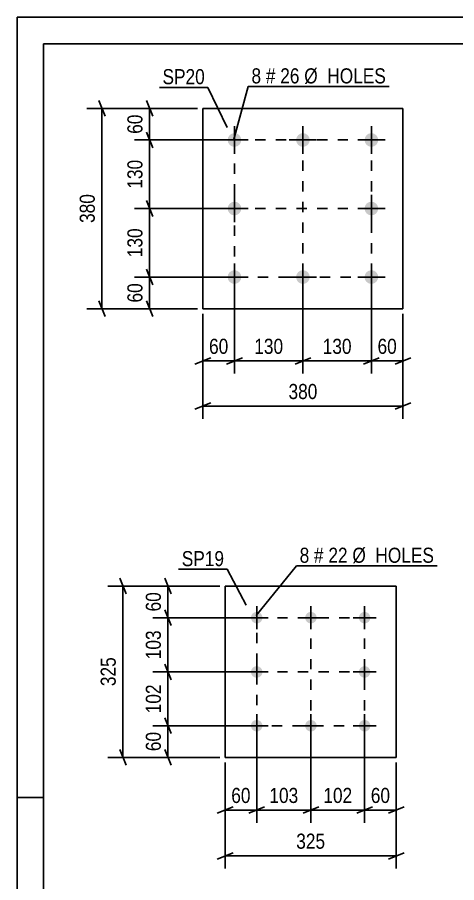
# Model space of a CAD drawing. Header units: millimetres. Extents: x 0 to 420, y 0 to 297.
# Drawn here: x 0 to 83.5, y 132.8 to 297 of the extents above; entities that cross this region are included whole.
import ezdxf

# ---------------------------------------------------------------- set-up
doc = ezdxf.new("R2010")
doc.units = ezdxf.units.MM
doc.linetypes.add('DXK_LINE_DOT2', pattern=[3.9198, 1.9599, -1.9599])
doc.styles.add('Arial Narrow', font='ARIALN.TTF', dxfattribs={"height": 0.2})

# ---------------------------------------------------------------- blocks, each defined once
blk = doc.blocks.new('Unknown-203761657-1117')
at = {"color": 5, "linetype": 'Continuous'}
for p, q in [((420, 297), (0, 297)), ((0, 297), (0, 0)), ((0, 292), (0, 297)), ((415, 292), (5, 292)), ((5, 292), (5, 5)), ((5, 149), (0, 149))]:
    blk.add_line(p, q, dxfattribs=at)
blk = doc.blocks.new('Part-203761657-7223 - 7217')
at = {"color": 2, "linetype": 'Continuous'}
for p, q in [((35.25, 241.73), (35.25, 279.73)), ((35.25, 279.73), (73.25, 279.73)), ((73.25, 279.73), (73.25, 241.73)), ((73.25, 241.73), (35.25, 241.73))]:
    blk.add_line(p, q, dxfattribs=at)
blk = doc.blocks.new('Bolt-203761657-7256 - 7217')
at = {"linetype": 'Continuous'}
for points in [[(41.25, 275.03, -1), (41.25, 272.43, -1)], [(54.25, 275.03, -1), (54.25, 272.43, -1)], [(67.25, 275.03, -1), (67.25, 272.43, -1)], [(41.25, 262.03, -1), (41.25, 259.43, -1)], [(67.25, 262.03, -1), (67.25, 259.43, -1)], [(41.25, 249.03, -1), (41.25, 246.43, -1)], [(54.25, 249.03, -1), (54.25, 246.43, -1)], [(67.25, 249.03, -1), (67.25, 246.43, -1)]]:
    blk.add_hatch(color=1, dxfattribs=at).paths.add_polyline_path(points)
at = {"color": 1, "linetype": 'Continuous'}
for p, q in [((41.25, 276.33), (41.25, 271.13)), ((54.25, 276.33), (54.25, 271.13)), ((67.25, 276.33), (67.25, 271.13)), ((38.65, 273.73), (43.85, 273.73)), ((51.65, 273.73), (56.85, 273.73)), ((64.65, 273.73), (69.85, 273.73)), ((41.25, 263.33), (41.25, 258.13)), ((67.25, 263.33), (67.25, 258.13)), ((38.65, 260.73), (43.85, 260.73)), ((64.65, 260.73), (69.85, 260.73)), ((41.25, 250.33), (41.25, 245.13)), ((54.25, 250.33), (54.25, 245.13)), ((67.25, 250.33), (67.25, 245.13)), ((38.65, 247.73), (43.85, 247.73)), ((51.65, 247.73), (56.85, 247.73)), ((64.65, 247.73), (69.85, 247.73))]:
    blk.add_line(p, q, dxfattribs=at)
blk = doc.blocks.new('Bolt-203761657-6938 - 6899')
at = {"linetype": 'Continuous'}
for points in [[(45.47, 184.22, -1), (45.47, 182.02, -1)], [(55.77, 184.22, -1), (55.77, 182.02, -1)], [(65.97, 184.22, -1), (65.97, 182.02, -1)], [(45.47, 173.92, -1), (45.47, 171.72, -1)], [(65.97, 173.92, -1), (65.97, 171.72, -1)], [(45.47, 163.72, -1), (45.47, 161.52, -1)], [(55.77, 163.72, -1), (55.77, 161.52, -1)], [(65.97, 163.72, -1), (65.97, 161.52, -1)]]:
    blk.add_hatch(color=1, dxfattribs=at).paths.add_polyline_path(points)
at = {"color": 1, "linetype": 'Continuous'}
for p, q in [((45.47, 185.32), (45.47, 180.92)), ((55.77, 185.32), (55.77, 180.92)), ((65.97, 185.32), (65.97, 180.92)), ((43.27, 183.12), (47.67, 183.12)), ((53.57, 183.12), (57.97, 183.12)), ((63.77, 183.12), (68.17, 183.12)), ((45.47, 175.02), (45.47, 170.62)), ((65.97, 175.02), (65.97, 170.62)), ((43.27, 172.82), (47.67, 172.82)), ((63.77, 172.82), (68.17, 172.82)), ((45.47, 164.82), (45.47, 160.42)), ((55.77, 164.82), (55.77, 160.42)), ((65.97, 164.82), (65.97, 160.42)), ((43.27, 162.62), (47.67, 162.62)), ((53.57, 162.62), (57.97, 162.62)), ((63.77, 162.62), (68.17, 162.62))]:
    blk.add_line(p, q, dxfattribs=at)
blk = doc.blocks.new('Part-203761657-6905 - 6899')
at = {"color": 2, "linetype": 'Continuous'}
for p, q in [((39.47, 189.12), (39.47, 156.62)), ((39.47, 189.12), (71.97, 189.12)), ((71.97, 189.12), (71.97, 156.62)), ((39.47, 156.62), (71.97, 156.62))]:
    blk.add_line(p, q, dxfattribs=at)
blk = doc.blocks.new('Rectangle-203761657-7343 - 7217')
at = {"color": 1, "linetype": 'DXK_LINE_DOT2'}
blk.add_lwpolyline([(41.25, 273.73), (67.25, 273.73), (67.25, 247.73), (41.25, 247.73), (41.25, 273.73)], close=True, dxfattribs=at)
blk = doc.blocks.new('Rectangle-203761657-7024 - 6899')
at = {"color": 1, "linetype": 'DXK_LINE_DOT2'}
blk.add_lwpolyline([(45.47, 183.12), (65.97, 183.12), (65.97, 162.62), (45.47, 162.62), (45.47, 183.12)], close=True, dxfattribs=at)
blk = doc.blocks.new('Line-203761657-7336 - 7217')
at = {"color": 1, "linetype": 'DXK_LINE_DOT2'}
blk.add_line((54.25, 273.73), (54.25, 247.73), dxfattribs=at)
blk = doc.blocks.new('Line-203761657-7017 - 6899')
at = {"color": 1, "linetype": 'DXK_LINE_DOT2'}
blk.add_line((55.72, 183.12), (55.72, 162.62), dxfattribs=at)
blk = doc.blocks.new('Line-203761657-7329 - 7217')
at = {"color": 1, "linetype": 'DXK_LINE_DOT2'}
blk.add_line((41.25, 260.73), (67.25, 260.73), dxfattribs=at)
blk = doc.blocks.new('Line-203761657-7011 - 6899')
at = {"color": 1, "linetype": 'DXK_LINE_DOT2'}
blk.add_line((45.47, 172.87), (68.16, 172.87), dxfattribs=at)
blk = doc.blocks.new('StraightDimension-203761657-7283 - 7217')
at = {"color": 7, "linetype": 'Continuous'}
for p, q in [((67.25, 246.73), (67.25, 229.41)), ((73.25, 240.73), (73.25, 229.41)), ((65.75, 231.21), (68.75, 232.41)), ((67.25, 231.81), (73.25, 231.81)), ((74.75, 232.41), (71.75, 231.21))]:
    blk.add_line(p, q, dxfattribs=at)
at = {"color": 0}
blk.add_wipeout([(72.68, 232.56), (72.68, 236.76), (67.82, 236.76), (67.82, 232.56)], dxfattribs=at)
at = {"color": 3, "style": 'Arial Narrow'}
blk.add_text('60', height=2.863, dxfattribs=at).set_placement((68.42, 233.16))
blk = doc.blocks.new('StraightDimension-203761657-7258 - 7217')
at = {"color": 7, "linetype": 'Continuous'}
for p, q in [((35.25, 240.73), (35.25, 220.84)), ((73.25, 240.73), (73.25, 220.84)), ((36.75, 223.84), (33.75, 222.64)), ((71.75, 222.64), (74.75, 223.84)), ((35.25, 223.24), (73.25, 223.24))]:
    blk.add_line(p, q, dxfattribs=at)
at = {"color": 0}
blk.add_wipeout([(57.59, 223.99), (57.59, 228.19), (50.91, 228.19), (50.91, 223.99)], dxfattribs=at)
at = {"color": 3, "style": 'Arial Narrow'}
blk.add_text('380', height=2.863, dxfattribs=at).set_placement((51.51, 224.59))
blk = doc.blocks.new('StraightDimension-203761657-7269 - 7217')
at = {"color": 7, "linetype": 'Continuous'}
for p, q in [((41.25, 246.73), (41.25, 229.41)), ((54.25, 246.73), (54.25, 229.41)), ((42.75, 232.41), (39.75, 231.21)), ((41.25, 231.81), (54.25, 231.81)), ((52.75, 231.21), (55.75, 232.41))]:
    blk.add_line(p, q, dxfattribs=at)
at = {"color": 0}
blk.add_wipeout([(51.09, 232.56), (51.09, 236.76), (44.41, 236.76), (44.41, 232.56)], dxfattribs=at)
at = {"color": 3, "style": 'Arial Narrow'}
blk.add_text('130', height=2.863, dxfattribs=at).set_placement((45.01, 233.16))
blk = doc.blocks.new('StraightDimension-203761657-7271 - 7217')
at = {"color": 7, "linetype": 'Continuous'}
for p, q in [((54.25, 246.73), (54.25, 229.41)), ((67.25, 246.73), (67.25, 229.41)), ((55.75, 232.41), (52.75, 231.21)), ((54.25, 231.81), (67.25, 231.81)), ((65.75, 231.21), (68.75, 232.41))]:
    blk.add_line(p, q, dxfattribs=at)
at = {"color": 0}
blk.add_wipeout([(64.09, 232.56), (64.09, 236.76), (57.41, 236.76), (57.41, 232.56)], dxfattribs=at)
at = {"color": 3, "style": 'Arial Narrow'}
blk.add_text('130', height=2.863, dxfattribs=at).set_placement((58.01, 233.16))
blk = doc.blocks.new('StraightDimension-203761657-7273 - 7217')
at = {"color": 7, "linetype": 'Continuous'}
for p, q in [((41.25, 246.73), (41.25, 229.41)), ((35.25, 240.73), (35.25, 229.41)), ((33.75, 231.21), (36.75, 232.41)), ((35.25, 231.81), (41.25, 231.81)), ((42.75, 232.41), (39.75, 231.21))]:
    blk.add_line(p, q, dxfattribs=at)
at = {"color": 0}
blk.add_wipeout([(40.68, 232.56), (40.68, 236.76), (35.82, 236.76), (35.82, 232.56)], dxfattribs=at)
at = {"color": 3, "style": 'Arial Narrow'}
blk.add_text('60', height=2.863, dxfattribs=at).set_placement((36.42, 233.16))
blk = doc.blocks.new('StraightDimension-203761657-7294 - 7217')
at = {"color": 7, "linetype": 'Continuous'}
for p, q in [((16.67, 278.23), (15.47, 281.23)), ((34.25, 279.73), (13.22, 279.73)), ((16.07, 241.73), (16.07, 279.73)), ((15.47, 243.23), (16.67, 240.23)), ((34.25, 241.73), (13.22, 241.73))]:
    blk.add_line(p, q, dxfattribs=at)
at = {"color": 0}
blk.add_wipeout([(15.32, 264.07), (11.12, 264.07), (11.12, 257.39), (15.32, 257.39)], dxfattribs=at)
at = {"color": 3, "style": 'Arial Narrow'}
blk.add_text('380', height=2.863, rotation=90.0002, dxfattribs=at).set_placement((14.72, 257.99))
blk = doc.blocks.new('StraightDimension-203761657-7305 - 7217')
at = {"color": 7, "linetype": 'Continuous'}
for p, q in [((25.72, 259.23), (24.52, 262.23)), ((40.25, 260.73), (22.27, 260.73)), ((25.12, 247.73), (25.12, 260.73)), ((24.52, 249.23), (25.72, 246.23)), ((40.25, 247.73), (22.27, 247.73))]:
    blk.add_line(p, q, dxfattribs=at)
at = {"color": 0}
blk.add_wipeout([(24.37, 257.57), (20.17, 257.57), (20.17, 250.89), (24.37, 250.89)], dxfattribs=at)
at = {"color": 3, "style": 'Arial Narrow'}
blk.add_text('130', height=2.863, rotation=90.0002, dxfattribs=at).set_placement((23.77, 251.49))
blk = doc.blocks.new('StraightDimension-203761657-7307 - 7217')
at = {"color": 7, "linetype": 'Continuous'}
for p, q in [((25.72, 272.23), (24.52, 275.23)), ((40.25, 273.73), (22.27, 273.73)), ((25.12, 260.73), (25.12, 273.73)), ((24.52, 262.23), (25.72, 259.23)), ((40.25, 260.73), (22.27, 260.73))]:
    blk.add_line(p, q, dxfattribs=at)
at = {"color": 0}
blk.add_wipeout([(24.37, 270.57), (20.17, 270.57), (20.17, 263.89), (24.37, 263.89)], dxfattribs=at)
at = {"color": 3, "style": 'Arial Narrow'}
blk.add_text('130', height=2.863, rotation=90.0002, dxfattribs=at).set_placement((23.77, 264.49))
blk = doc.blocks.new('StraightDimension-203761657-7309 - 7217')
at = {"color": 7, "linetype": 'Continuous'}
for p, q in [((24.52, 281.23), (25.72, 278.23)), ((34.25, 279.73), (22.27, 279.73)), ((25.12, 273.73), (25.12, 279.73)), ((25.72, 272.23), (24.52, 275.23)), ((40.25, 273.73), (22.27, 273.73))]:
    blk.add_line(p, q, dxfattribs=at)
at = {"color": 0}
blk.add_wipeout([(24.37, 279.16), (20.17, 279.16), (20.17, 274.3), (24.37, 274.3)], dxfattribs=at)
at = {"color": 3, "style": 'Arial Narrow'}
blk.add_text('60', height=2.863, rotation=90.0002, dxfattribs=at).set_placement((23.77, 274.9))
blk = doc.blocks.new('StraightDimension-203761657-7319 - 7217')
at = {"color": 7, "linetype": 'Continuous'}
for p, q in [((24.52, 249.23), (25.72, 246.23)), ((40.25, 247.73), (22.27, 247.73)), ((25.12, 241.73), (25.12, 247.73)), ((25.72, 240.23), (24.52, 243.23)), ((34.25, 241.73), (22.27, 241.73))]:
    blk.add_line(p, q, dxfattribs=at)
at = {"color": 0}
blk.add_wipeout([(24.37, 247.16), (20.17, 247.16), (20.17, 242.3), (24.37, 242.3)], dxfattribs=at)
at = {"color": 3, "style": 'Arial Narrow'}
blk.add_text('60', height=2.863, rotation=90.0002, dxfattribs=at).set_placement((23.77, 242.9))
blk = doc.blocks.new('StraightDimension-203761657-6940 - 6899')
at = {"color": 7, "linetype": 'Continuous'}
for p, q in [((39.47, 155.62), (39.47, 135.54)), ((71.97, 155.62), (71.97, 135.54)), ((40.97, 138.54), (37.97, 137.34)), ((39.47, 137.94), (71.97, 137.94)), ((70.47, 137.34), (73.47, 138.54))]:
    blk.add_line(p, q, dxfattribs=at)
at = {"color": 0}
blk.add_wipeout([(59.06, 138.69), (59.06, 142.89), (52.38, 142.89), (52.38, 138.69)], dxfattribs=at)
at = {"color": 3, "style": 'Arial Narrow'}
blk.add_text('325', height=2.863, dxfattribs=at).set_placement((52.98, 139.29))
blk = doc.blocks.new('StraightDimension-203761657-6951 - 6899')
at = {"color": 7, "linetype": 'Continuous'}
for p, q in [((45.47, 161.62), (45.47, 144.22)), ((39.47, 155.62), (39.47, 144.22)), ((37.97, 146.02), (40.97, 147.22)), ((39.47, 146.62), (45.47, 146.62)), ((46.97, 147.22), (43.97, 146.02))]:
    blk.add_line(p, q, dxfattribs=at)
at = {"color": 0}
blk.add_wipeout([(44.9, 147.37), (44.9, 151.57), (40.04, 151.57), (40.04, 147.37)], dxfattribs=at)
at = {"color": 3, "style": 'Arial Narrow'}
blk.add_text('60', height=2.863, dxfattribs=at).set_placement((40.64, 147.97))
blk = doc.blocks.new('StraightDimension-203761657-6961 - 6899')
at = {"color": 7, "linetype": 'Continuous'}
for p, q in [((65.97, 161.62), (65.97, 144.22)), ((71.97, 155.62), (71.97, 144.22)), ((64.47, 146.02), (67.47, 147.22)), ((65.97, 146.62), (71.97, 146.62)), ((73.47, 147.22), (70.47, 146.02))]:
    blk.add_line(p, q, dxfattribs=at)
at = {"color": 0}
blk.add_wipeout([(71.4, 147.37), (71.4, 151.57), (66.54, 151.57), (66.54, 147.37)], dxfattribs=at)
at = {"color": 3, "style": 'Arial Narrow'}
blk.add_text('60', height=2.863, dxfattribs=at).set_placement((67.14, 147.97))
blk = doc.blocks.new('StraightDimension-203761657-6971 - 6899')
at = {"color": 7, "linetype": 'Continuous'}
for p, q in [((55.77, 161.62), (55.77, 144.22)), ((65.97, 161.62), (65.97, 144.22)), ((54.27, 146.02), (57.27, 147.22)), ((55.77, 146.62), (65.97, 146.62)), ((67.47, 147.22), (64.47, 146.02))]:
    blk.add_line(p, q, dxfattribs=at)
at = {"color": 0}
blk.add_wipeout([(64.21, 147.37), (64.21, 151.57), (57.53, 151.57), (57.53, 147.37)], dxfattribs=at)
at = {"color": 3, "style": 'Arial Narrow'}
blk.add_text('102', height=2.863, dxfattribs=at).set_placement((58.13, 147.97))
blk = doc.blocks.new('StraightDimension-203761657-6973 - 6899')
at = {"color": 7, "linetype": 'Continuous'}
for p, q in [((45.47, 161.62), (45.47, 144.22)), ((55.77, 161.62), (55.77, 144.22)), ((43.97, 146.02), (46.97, 147.22)), ((45.47, 146.62), (55.77, 146.62)), ((57.27, 147.22), (54.27, 146.02))]:
    blk.add_line(p, q, dxfattribs=at)
at = {"color": 0}
blk.add_wipeout([(53.96, 147.37), (53.96, 151.57), (47.28, 151.57), (47.28, 147.37)], dxfattribs=at)
at = {"color": 3, "style": 'Arial Narrow'}
blk.add_text('103', height=2.863, dxfattribs=at).set_placement((47.88, 147.97))
blk = doc.blocks.new('StraightDimension-203761657-6976 - 6899')
at = {"color": 7, "linetype": 'Continuous'}
for p, q in [((20.65, 187.62), (19.45, 190.62)), ((38.47, 189.12), (17.2, 189.12)), ((20.05, 156.62), (20.05, 189.12)), ((19.45, 158.12), (20.65, 155.12)), ((38.47, 156.62), (17.2, 156.62))]:
    blk.add_line(p, q, dxfattribs=at)
at = {"color": 0}
blk.add_wipeout([(19.3, 176.22), (15.1, 176.22), (15.1, 169.53), (19.3, 169.53)], dxfattribs=at)
at = {"color": 3, "style": 'Arial Narrow'}
blk.add_text('325', height=2.863, rotation=90.0002, dxfattribs=at).set_placement((18.7, 170.13))
blk = doc.blocks.new('StraightDimension-203761657-6987 - 6899')
at = {"color": 7, "linetype": 'Continuous'}
for p, q in [((28.02, 190.62), (29.22, 187.62)), ((38.47, 189.12), (25.77, 189.12)), ((28.62, 183.12), (28.62, 189.12)), ((29.22, 181.62), (28.02, 184.62)), ((44.47, 183.12), (25.77, 183.12))]:
    blk.add_line(p, q, dxfattribs=at)
at = {"color": 0}
blk.add_wipeout([(27.87, 188.55), (23.67, 188.55), (23.67, 183.7), (27.87, 183.7)], dxfattribs=at)
at = {"color": 3, "style": 'Arial Narrow'}
blk.add_text('60', height=2.863, rotation=90.0002, dxfattribs=at).set_placement((27.27, 184.3))
blk = doc.blocks.new('StraightDimension-203761657-6997 - 6899')
at = {"color": 7, "linetype": 'Continuous'}
for p, q in [((44.47, 162.62), (25.77, 162.62)), ((28.02, 164.12), (29.22, 161.12)), ((28.62, 156.62), (28.62, 162.62)), ((29.22, 155.12), (28.02, 158.12)), ((38.47, 156.62), (25.77, 156.62))]:
    blk.add_line(p, q, dxfattribs=at)
at = {"color": 0}
blk.add_wipeout([(27.87, 162.05), (23.67, 162.05), (23.67, 157.2), (27.87, 157.2)], dxfattribs=at)
at = {"color": 3, "style": 'Arial Narrow'}
blk.add_text('60', height=2.863, rotation=90.0002, dxfattribs=at).set_placement((27.27, 157.8))
blk = doc.blocks.new('StraightDimension-203761657-7007 - 6899')
at = {"color": 7, "linetype": 'Continuous'}
for p, q in [((28.02, 184.62), (29.22, 181.62)), ((44.47, 183.12), (25.77, 183.12)), ((28.62, 172.82), (28.62, 183.12)), ((29.22, 171.32), (28.02, 174.32)), ((44.47, 172.82), (25.77, 172.82))]:
    blk.add_line(p, q, dxfattribs=at)
at = {"color": 0}
blk.add_wipeout([(27.87, 181.32), (23.67, 181.32), (23.67, 174.63), (27.87, 174.63)], dxfattribs=at)
at = {"color": 3, "style": 'Arial Narrow'}
blk.add_text('103', height=2.863, rotation=90.0002, dxfattribs=at).set_placement((27.27, 175.23))
blk = doc.blocks.new('StraightDimension-203761657-7009 - 6899')
at = {"color": 7, "linetype": 'Continuous'}
for p, q in [((28.02, 174.32), (29.22, 171.32)), ((44.47, 172.82), (25.77, 172.82)), ((28.62, 162.62), (28.62, 172.82)), ((44.47, 162.62), (25.77, 162.62)), ((29.22, 161.12), (28.02, 164.12))]:
    blk.add_line(p, q, dxfattribs=at)
at = {"color": 0}
blk.add_wipeout([(27.87, 171.07), (23.67, 171.07), (23.67, 164.38), (27.87, 164.38)], dxfattribs=at)
at = {"color": 3, "style": 'Arial Narrow'}
blk.add_text('102', height=2.863, rotation=90.0002, dxfattribs=at).set_placement((27.27, 164.98))
blk = doc.blocks.new('Mark-203761657-7219 - 7217')
at = {"color": 0}
blk.add_wipeout([(35.62, 284.31), (35.62, 287.31), (27.58, 287.31), (27.58, 284.31)], dxfattribs=at)
blk.add_wipeout([(35.62, 284.31), (35.62, 287.31), (27.58, 287.31), (27.58, 284.31)], dxfattribs=at)
at = {"color": 30, "linetype": 'Continuous'}
for p in [(26.98, 283.71), (39.89, 276.08)]:
    blk.add_line(p, (36.22, 283.71), dxfattribs=at)
at = {"color": 3, "style": 'Arial Narrow'}
blk.add_text('SP20', height=2.863, dxfattribs=at).set_placement((27.58, 284.31))
blk = doc.blocks.new('Mark-203761657-7252 - 7217')
at = {"color": 0}
for points in [[(46.31, 284.46), (46.31, 287.46), (44.48, 287.46), (44.48, 284.46)], [(49.04, 284.46), (49.04, 287.46), (47.21, 287.46), (47.21, 284.46)], [(53.6, 284.46), (53.6, 287.46), (49.94, 287.46), (49.94, 284.46)], [(70.02, 284.46), (70.02, 287.46), (54.5, 287.46), (54.5, 284.46)]]:
    blk.add_wipeout(points, dxfattribs=at)
for points in [[(46.31, 284.46), (46.31, 287.46), (44.48, 287.46), (44.48, 284.46)], [(49.04, 284.46), (49.04, 287.46), (47.21, 287.46), (47.21, 284.46)], [(53.6, 284.46), (53.6, 287.46), (49.94, 287.46), (49.94, 284.46)], [(70.02, 284.46), (70.02, 287.46), (54.5, 287.46), (54.5, 284.46)]]:
    blk.add_wipeout(points, dxfattribs=at)
at = {"color": 7, "linetype": 'Continuous'}
for p, q in [((41.09, 273.64), (43.88, 283.86)), ((43.88, 283.86), (70.62, 283.86))]:
    blk.add_line(p, q, dxfattribs=at)
at = {"color": 3, "style": 'Arial Narrow'}
for s, height, p in [('8', 2.86, (44.48, 284.46)), ('#', 2.86, (47.21, 284.46)), ('26', 2.863, (49.94, 284.46)), ('Ø  HOLES', 2.863, (54.5, 284.46))]:
    blk.add_text(s, height=height, dxfattribs=at).set_placement(p)
blk = doc.blocks.new('Mark-203761657-6934 - 6899')
at = {"color": 0}
for points in [[(55.45, 193.53), (55.45, 196.53), (53.63, 196.53), (53.63, 193.53)], [(58.18, 193.53), (58.18, 196.53), (56.35, 196.53), (56.35, 193.53)], [(62.74, 193.53), (62.74, 196.53), (59.08, 196.53), (59.08, 193.53)], [(79.17, 193.53), (79.17, 196.53), (63.64, 196.53), (63.64, 193.53)]]:
    blk.add_wipeout(points, dxfattribs=at)
for points in [[(55.45, 193.53), (55.45, 196.53), (53.63, 196.53), (53.63, 193.53)], [(58.18, 193.53), (58.18, 196.53), (56.35, 196.53), (56.35, 193.53)], [(62.74, 193.53), (62.74, 196.53), (59.08, 196.53), (59.08, 193.53)], [(79.17, 193.53), (79.17, 196.53), (63.64, 196.53), (63.64, 193.53)]]:
    blk.add_wipeout(points, dxfattribs=at)
at = {"color": 7, "linetype": 'Continuous'}
for p, q in [((45.4, 183.55), (53.03, 192.93)), ((53.03, 192.93), (79.77, 192.93))]:
    blk.add_line(p, q, dxfattribs=at)
at = {"color": 3, "style": 'Arial Narrow'}
for s, height, p in [('8', 2.86, (53.63, 193.53)), ('#', 2.86, (56.35, 193.53)), ('22', 2.863, (59.08, 193.53)), ('Ø  HOLES', 2.863, (63.64, 193.53))]:
    blk.add_text(s, height=height, dxfattribs=at).set_placement(p)
blk = doc.blocks.new('Mark-203761657-6901 - 6899')
at = {"color": 0}
blk.add_wipeout([(39.28, 192.89), (39.28, 195.89), (31.24, 195.89), (31.24, 192.89)], dxfattribs=at)
blk.add_wipeout([(39.28, 192.89), (39.28, 195.89), (31.24, 195.89), (31.24, 192.89)], dxfattribs=at)
at = {"color": 30, "linetype": 'Continuous'}
for p in [(30.64, 192.29), (43.47, 185.51)]:
    blk.add_line(p, (39.88, 192.29), dxfattribs=at)
at = {"color": 3, "style": 'Arial Narrow'}
blk.add_text('SP19', height=2.863, dxfattribs=at).set_placement((31.24, 192.89))

msp = doc.modelspace()

# ---------------------------------------------------------------- block references
for name in ['Unknown-203761657-1117', 'Part-203761657-7223 - 7217', 'Bolt-203761657-7256 - 7217', 'Rectangle-203761657-7343 - 7217', 'Line-203761657-7336 - 7217', 'Line-203761657-7329 - 7217', 'Part-203761657-6905 - 6899', 'Bolt-203761657-6938 - 6899', 'Rectangle-203761657-7024 - 6899', 'Line-203761657-7017 - 6899', 'Line-203761657-7011 - 6899']:
    msp.add_blockref(name, (0, 0))

# ---------------------------------------------------------------- next in the draw order: block references
for name in ['Mark-203761657-7252 - 7217', 'StraightDimension-203761657-7283 - 7217', 'Mark-203761657-6934 - 6899', 'StraightDimension-203761657-6940 - 6899']:
    msp.add_blockref(name, (0, 0))

# ---------------------------------------------------------------- next in the draw order: block references
for name in ['StraightDimension-203761657-7258 - 7217', 'StraightDimension-203761657-6951 - 6899', 'StraightDimension-203761657-6961 - 6899']:
    msp.add_blockref(name, (0, 0))

# ---------------------------------------------------------------- next in the draw order: block references
for name in ['StraightDimension-203761657-7269 - 7217', 'StraightDimension-203761657-6976 - 6899', 'StraightDimension-203761657-6971 - 6899']:
    msp.add_blockref(name, (0, 0))

# ---------------------------------------------------------------- next in the draw order: block references
for name in ['StraightDimension-203761657-7273 - 7217', 'StraightDimension-203761657-7271 - 7217', 'StraightDimension-203761657-6987 - 6899', 'StraightDimension-203761657-6973 - 6899']:
    msp.add_blockref(name, (0, 0))

# ---------------------------------------------------------------- next in the draw order: block references
for name in ['StraightDimension-203761657-7294 - 7217', 'Mark-203761657-6901 - 6899', 'StraightDimension-203761657-7007 - 6899', 'StraightDimension-203761657-6997 - 6899']:
    msp.add_blockref(name, (0, 0))

# ---------------------------------------------------------------- next in the draw order: block references
for name in ['StraightDimension-203761657-7305 - 7217', 'StraightDimension-203761657-7009 - 6899']:
    msp.add_blockref(name, (0, 0))

# ---------------------------------------------------------------- next in the draw order: block references
for name in ['StraightDimension-203761657-7307 - 7217', 'StraightDimension-203761657-7319 - 7217']:
    msp.add_blockref(name, (0, 0))

# ---------------------------------------------------------------- next in the draw order: block references
msp.add_blockref('StraightDimension-203761657-7309 - 7217', (0, 0))

# ---------------------------------------------------------------- next in the draw order: block references
msp.add_blockref('Mark-203761657-7219 - 7217', (0, 0))

doc.saveas('drawing.dxf')
